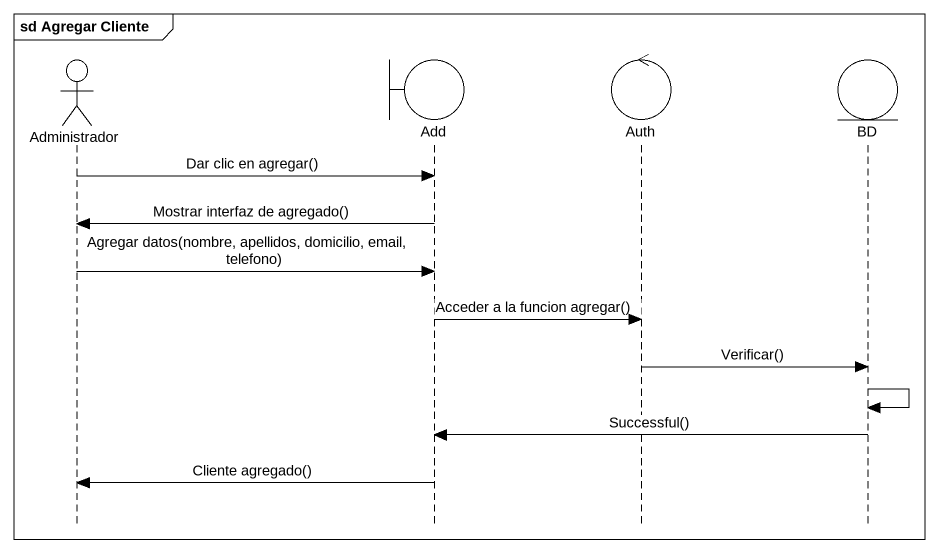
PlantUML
@startuml
mainframe sd Agregar Cliente
hide footbox
actor Administrador
boundary Add
control Auth
entity BD

Administrador -> Add : Dar clic en agregar()
Add -> Administrador : Mostrar interfaz de agregado()
Administrador -> Add : Agregar datos(nombre, apellidos, domicilio, email, telefono)
Add -> Auth : Acceder a la funcion agregar()
Auth -> BD : Verificar()
BD -> BD
BD -> Add : Successful()
Add -> Administrador : Cliente agregado()
@enduml
